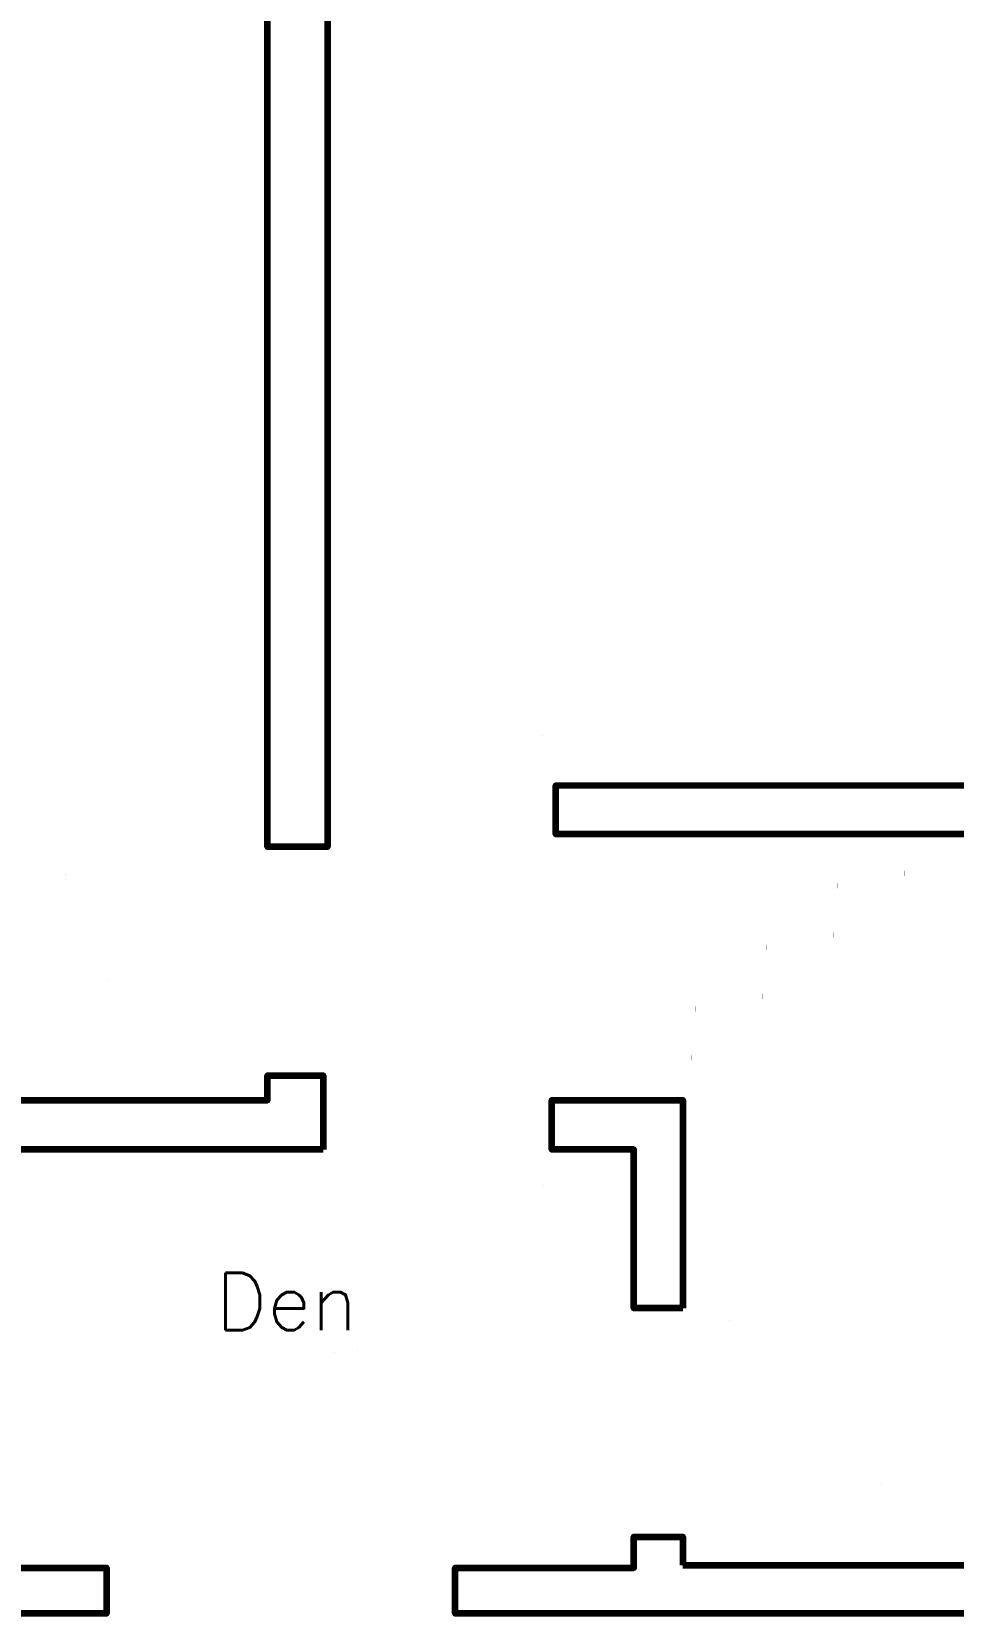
# Model space of a CAD drawing. Header units: feet. Extents: x -30.1 to 6.2, y -4.7 to 31.8.
# Drawn here: x -14.99 to -4.41, y -4.66 to 13.55 of the extents above; entities that cross this region are included whole.
import ezdxf
from ezdxf.enums import TextEntityAlignment as Align

# ---------------------------------------------------------------- set-up
doc = ezdxf.new("R2010")
doc.units = ezdxf.units.FT
doc.header["$LTSCALE"] = 32.808399
doc.header["$MEASUREMENT"] = 0
doc.layers.get('0').update_dxf_attribs({"linetype": 'CONTINUOUS', "lineweight": 100})
for name, color, linetype, lineweight in [('doors', 1, 'CONTINUOUS', 100), ('structure', 121, 'CONTINUOUS', 100), ('texts', 5, 'CONTINUOUS', 100), ('walls', 8, 'CONTINUOUS', 100), ('windows', 3, 'CONTINUOUS', 100)]:
    doc.layers.add(name, color=color, linetype=linetype, lineweight=lineweight)
doc.styles.get("Standard").update_dxf_attribs({"font": 'txt', "width": 0.75, "bigfont": 'bigfont.shx'})

# ---------------------------------------------------------------- blocks, each defined once
blk = doc.blocks.new('F-0-0')
at = {"color": 0, "const_width": 0.01}
for points in [[(-7354, 1573), (-7354, 1573)], [(-7354, 1573), (-7283, 1573)], [(-7354, 1311), (-7354, 1573)], [(-7354, 1573), (-7354, 1573)], [(-7354, 1573), (-7354, 1573)], [(-7354, 1573), (-7354, 1573)], [(-7354, 1573), (-7354, 1573)], [(-7354, 1573), (-7354, 1573)], [(-7354, 1573), (-7354, 1573)], [(-7354, 1573), (-7354, 1573)], [(-7354, 1573), (-7354, 1573)], [(-7354, 1573), (-7354, 1573)], [(-7354, 1573), (-7354, 1573)], [(-7354, 1573), (-7354, 1573)], [(-7354, 1573), (-7354, 1573)], [(-7354, 1573), (-7354, 1573)], [(-7354, 1573), (-7354, 1573)], [(-7283, 1573), (-7212, 1573)], [(-7212, 1573), (-7140, 1573)], [(-7140, 1573), (-7069, 1573)], [(-7069, 1573), (-6997, 1573)], [(-6997, 1573), (-6926, 1573)], [(-6926, 1573), (-6855, 1573)], [(-6855, 1573), (-6783, 1573)], [(-6783, 1573), (-6712, 1573)], [(-6712, 1573), (-6640, 1573)], [(-6640, 1573), (-6569, 1573)], [(-6569, 1573), (-6497, 1573)], [(-6540, 1573), (-6540, 1573)], [(-6540, 1573), (-6468, 1573)], [(-6540, 1311), (-6540, 1573)], [(-6540, 1573), (-6540, 1573)], [(-6540, 1573), (-6540, 1573)], [(-6540, 1573), (-6540, 1573)], [(-6540, 1573), (-6540, 1573)], [(-6540, 1573), (-6540, 1573)], [(-6540, 1573), (-6540, 1573)], [(-6540, 1573), (-6540, 1573)], [(-6540, 1573), (-6540, 1573)], [(-6540, 1573), (-6540, 1573)], [(-6540, 1573), (-6540, 1573)], [(-6540, 1573), (-6540, 1573)], [(-6540, 1573), (-6540, 1573)], [(-6540, 1573), (-6540, 1573)], [(-6540, 1573), (-6540, 1573)], [(-6497, 1573), (-6497, 1311)], [(-6468, 1573), (-6397, 1573)], [(-6397, 1573), (-6325, 1573)], [(-6325, 1573), (-6254, 1573)], [(-6254, 1573), (-6183, 1573)], [(-6183, 1573), (-6111, 1573)], [(-6111, 1573), (-6040, 1573)], [(-6040, 1573), (-5968, 1573)], [(-5968, 1573), (-5897, 1573)], [(-5897, 1573), (-5825, 1573)], [(-5825, 1573), (-5754, 1573)], [(-5754, 1573), (-5683, 1573)], [(-5725, 1573), (-5725, 1573)], [(-5725, 1573), (-5653, 1573)], [(-5725, 1311), (-5725, 1573)], [(-5725, 1573), (-5725, 1573)], [(-5725, 1573), (-5725, 1573)], [(-5725, 1573), (-5725, 1573)], [(-5725, 1573), (-5725, 1573)], [(-5725, 1573), (-5725, 1573)], [(-5725, 1573), (-5725, 1573)], [(-5725, 1573), (-5725, 1573)], [(-5725, 1573), (-5725, 1573)], [(-5725, 1573), (-5725, 1573)], [(-5725, 1573), (-5725, 1573)], [(-5725, 1573), (-5725, 1573)], [(-5725, 1573), (-5725, 1573)], [(-5725, 1573), (-5725, 1573)], [(-5725, 1573), (-5725, 1573)], [(-5683, 1573), (-5683, 1311)], [(-5653, 1573), (-5582, 1573)], [(-5582, 1573), (-5511, 1573)], [(-5511, 1573), (-5439, 1573)], [(-5439, 1573), (-5368, 1573)], [(-5368, 1573), (-5296, 1573)], [(-5296, 1573), (-5225, 1573)], [(-5225, 1573), (-5153, 1573)], [(-5153, 1573), (-5082, 1573)], [(-5082, 1573), (-5011, 1573)], [(-5011, 1573), (-4939, 1573)], [(-4939, 1573), (-4868, 1573)], [(-4910, 1573), (-4910, 1573)], [(-4910, 1573), (-4839, 1573)], [(-4910, 1311), (-4910, 1573)], [(-4910, 1573), (-4910, 1573)], [(-4910, 1573), (-4910, 1573)], [(-4910, 1573), (-4910, 1573)], [(-4910, 1573), (-4910, 1573)], [(-4910, 1573), (-4910, 1573)], [(-4910, 1573), (-4910, 1573)], [(-4910, 1573), (-4910, 1573)], [(-4910, 1573), (-4910, 1573)], [(-4910, 1573), (-4910, 1573)], [(-4910, 1573), (-4910, 1573)], [(-4910, 1573), (-4910, 1573)], [(-4910, 1573), (-4910, 1573)], [(-4910, 1573), (-4910, 1573)], [(-4910, 1573), (-4910, 1573)], [(-4868, 1573), (-4868, 1311)], [(-4839, 1573), (-4767, 1573)], [(-4767, 1573), (-4696, 1573)], [(-4696, 1573), (-4624, 1573)], [(-4624, 1573), (-4553, 1573)], [(-4553, 1573), (-4481, 1573)], [(-4481, 1573), (-4410, 1573)], [(-4410, 1573), (-4339, 1573)], [(-4339, 1573), (-4267, 1573)], [(-4267, 1573), (-4196, 1573)], [(-4196, 1573), (-4124, 1573)], [(-4124, 1573), (-4053, 1573)], [(-4095, 1573), (-4095, 1573)], [(-4095, 1573), (-4024, 1573)], [(-4095, 1311), (-4095, 1573)], [(-4095, 1573), (-4095, 1573)], [(-4095, 1573), (-4095, 1573)], [(-4095, 1573), (-4095, 1573)], [(-4095, 1573), (-4095, 1573)], [(-4095, 1573), (-4095, 1573)], [(-4095, 1573), (-4095, 1573)], [(-4095, 1573), (-4095, 1573)], [(-4095, 1573), (-4095, 1573)], [(-4095, 1573), (-4095, 1573)], [(-4095, 1573), (-4095, 1573)], [(-4095, 1573), (-4095, 1573)], [(-4095, 1573), (-4095, 1573)], [(-4095, 1573), (-4095, 1573)], [(-4095, 1573), (-4095, 1573)], [(-4053, 1573), (-4053, 1311)], [(-4024, 1573), (-3952, 1573)], [(-3952, 1573), (-3881, 1573)], [(-3881, 1573), (-3809, 1573)], [(-3809, 1573), (-3738, 1573)], [(-3738, 1573), (-3667, 1573)], [(-3667, 1573), (-3595, 1573)], [(-3595, 1573), (-3524, 1573)], [(-3524, 1573), (-3452, 1573)], [(-3452, 1573), (-3381, 1573)], [(-3381, 1573), (-3310, 1573)], [(-3310, 1573), (-3238, 1573)], [(-3280, 1573), (-3280, 1573)], [(-3280, 1573), (-3209, 1573)], [(-3280, 1311), (-3280, 1573)], [(-3280, 1573), (-3280, 1573)], [(-3280, 1573), (-3280, 1573)], [(-3280, 1573), (-3280, 1573)], [(-3280, 1573), (-3280, 1573)], [(-3280, 1573), (-3280, 1573)], [(-3280, 1573), (-3280, 1573)], [(-3280, 1573), (-3280, 1573)], [(-3280, 1573), (-3280, 1573)], [(-3280, 1573), (-3280, 1573)], [(-3280, 1573), (-3280, 1573)], [(-3280, 1573), (-3280, 1573)], [(-3280, 1573), (-3280, 1573)], [(-3280, 1573), (-3280, 1573)], [(-3280, 1573), (-3280, 1573)], [(-3238, 1573), (-3238, 1311)], [(-3209, 1573), (-3138, 1573)], [(-3138, 1573), (-3066, 1573)], [(-3066, 1573), (-2995, 1573)], [(-2995, 1573), (-2923, 1573)], [(-2923, 1573), (-2852, 1573)], [(-2852, 1573), (-2780, 1573)], [(-2780, 1573), (-2709, 1573)], [(-7354, 1049), (-7354, 1311)], [(-6540, 1049), (-6540, 1311)], [(-6497, 1311), (-6497, 1049)], [(-5725, 1049), (-5725, 1311)], [(-5683, 1311), (-5683, 1049)], [(-4910, 1049), (-4910, 1311)], [(-4868, 1311), (-4868, 1049)], [(-4095, 1049), (-4095, 1311)], [(-4053, 1311), (-4053, 1049)], [(-3280, 1049), (-3280, 1311)], [(-3238, 1311), (-3238, 1049)], [(-7354, 786), (-7354, 1049)], [(-6540, 786), (-6540, 1049)], [(-6497, 1049), (-6497, 786)], [(-5725, 786), (-5725, 1049)], [(-5683, 1049), (-5683, 786)], [(-4910, 786), (-4910, 1049)], [(-4868, 1049), (-4868, 786)], [(-4095, 786), (-4095, 1049)], [(-4053, 1049), (-4053, 786)], [(-3280, 786), (-3280, 1049)], [(-3238, 1049), (-3238, 786)], [(-7354, 524), (-7354, 786)], [(-6540, 524), (-6540, 786)], [(-6497, 786), (-6497, 524)], [(-5725, 524), (-5725, 786)], [(-5683, 786), (-5683, 524)], [(-4910, 524), (-4910, 786)], [(-4868, 786), (-4868, 524)], [(-4095, 524), (-4095, 786)], [(-4053, 786), (-4053, 524)], [(-3280, 524), (-3280, 786)], [(-3238, 786), (-3238, 524)], [(-7354, 262), (-7354, 524)], [(-6540, 262), (-6540, 524)], [(-6497, 524), (-6497, 262)], [(-5725, 262), (-5725, 524)], [(-5683, 524), (-5683, 262)], [(-4910, 262), (-4910, 524)], [(-4868, 524), (-4868, 262)], [(-4095, 262), (-4095, 524)], [(-4053, 524), (-4053, 262)], [(-3280, 262), (-3280, 524)], [(-3238, 524), (-3238, 262)], [(-7354, 0), (-7354, 262)], [(-6540, 0), (-6540, 262)], [(-6497, 262), (-6497, 0)], [(-5725, 0), (-5725, 262)], [(-5683, 262), (-5683, 0)], [(-4910, 0), (-4910, 262)], [(-4868, 262), (-4868, 0)], [(-4095, 0), (-4095, 262)], [(-4053, 262), (-4053, 0)], [(-3280, 0), (-3280, 262)], [(-3238, 262), (-3238, 0)], [(-7354, -262), (-7354, 0)], [(-6540, -262), (-6540, 0)], [(-6497, 0), (-6497, -262)], [(-5725, -262), (-5725, 0)], [(-5683, 0), (-5683, -262)], [(-4910, -262), (-4910, 0)], [(-4868, 0), (-4868, -262)], [(-4095, -262), (-4095, 0)], [(-4053, 0), (-4053, -262)], [(-3280, -262), (-3280, 0)], [(-3238, 0), (-3238, -262)], [(-7354, -524), (-7354, -262)], [(-6540, -524), (-6540, -262)], [(-6497, -262), (-6497, -524)], [(-5725, -524), (-5725, -262)], [(-5683, -262), (-5683, -524)], [(-4910, -524), (-4910, -262)], [(-4868, -262), (-4868, -524)], [(-4095, -524), (-4095, -262)], [(-4053, -262), (-4053, -524)], [(-3280, -524), (-3280, -262)], [(-3238, -262), (-3238, -524)], [(-7354, -786), (-7354, -524)], [(-6540, -786), (-6540, -524)], [(-6497, -524), (-6497, -786)], [(-5725, -786), (-5725, -524)], [(-5683, -524), (-5683, -786)], [(-4910, -786), (-4910, -524)], [(-4868, -524), (-4868, -786)], [(-4095, -786), (-4095, -524)], [(-4053, -524), (-4053, -786)], [(-3280, -786), (-3280, -524)], [(-3238, -524), (-3238, -786)], [(-7354, -1049), (-7354, -786)], [(-6540, -1049), (-6540, -786)], [(-6497, -786), (-6497, -1049)], [(-5725, -1049), (-5725, -786)], [(-5683, -786), (-5683, -1049)], [(-4910, -1049), (-4910, -786)], [(-4868, -786), (-4868, -1049)], [(-4095, -1049), (-4095, -786)], [(-4053, -786), (-4053, -1049)], [(-3280, -1049), (-3280, -786)], [(-3238, -786), (-3238, -1049)], [(-7354, -1311), (-7354, -1049)], [(-6540, -1311), (-6540, -1049)], [(-6497, -1049), (-6497, -1311)], [(-5725, -1311), (-5725, -1049)], [(-5683, -1049), (-5683, -1311)], [(-4910, -1311), (-4910, -1049)], [(-4868, -1049), (-4868, -1311)], [(-4095, -1311), (-4095, -1049)], [(-4053, -1049), (-4053, -1311)], [(-3280, -1311), (-3280, -1049)], [(-3238, -1049), (-3238, -1311)], [(-7354, -1573), (-7354, -1311)], [(-6540, -1573), (-6540, -1311)], [(-6497, -1311), (-6497, -1573)], [(-5725, -1573), (-5725, -1311)], [(-5683, -1311), (-5683, -1573)], [(-4910, -1573), (-4910, -1311)], [(-4868, -1311), (-4868, -1573)], [(-4095, -1573), (-4095, -1311)], [(-4053, -1311), (-4053, -1573)], [(-3280, -1573), (-3280, -1311)], [(-3238, -1311), (-3238, -1573)], [(-7283, -1573), (-7354, -1573)], [(-7212, -1573), (-7283, -1573)], [(-7140, -1573), (-7212, -1573)], [(-7069, -1573), (-7140, -1573)], [(-6997, -1573), (-7069, -1573)], [(-6926, -1573), (-6997, -1573)], [(-6855, -1573), (-6926, -1573)], [(-6783, -1573), (-6855, -1573)], [(-6712, -1573), (-6783, -1573)], [(-6640, -1573), (-6712, -1573)], [(-6569, -1573), (-6640, -1573)], [(-6497, -1573), (-6569, -1573)], [(-6468, -1573), (-6540, -1573)], [(-6397, -1573), (-6468, -1573)], [(-6325, -1573), (-6397, -1573)], [(-6254, -1573), (-6325, -1573)], [(-6183, -1573), (-6254, -1573)], [(-6111, -1573), (-6183, -1573)], [(-6040, -1573), (-6111, -1573)], [(-5968, -1573), (-6040, -1573)], [(-5897, -1573), (-5968, -1573)], [(-5825, -1573), (-5897, -1573)], [(-5754, -1573), (-5825, -1573)], [(-5683, -1573), (-5754, -1573)], [(-5653, -1573), (-5725, -1573)], [(-5582, -1573), (-5653, -1573)], [(-5511, -1573), (-5582, -1573)], [(-5439, -1573), (-5511, -1573)], [(-5368, -1573), (-5439, -1573)], [(-5296, -1573), (-5368, -1573)], [(-5225, -1573), (-5296, -1573)], [(-5153, -1573), (-5225, -1573)], [(-5082, -1573), (-5153, -1573)], [(-5011, -1573), (-5082, -1573)], [(-4939, -1573), (-5011, -1573)], [(-4868, -1573), (-4939, -1573)], [(-4839, -1573), (-4910, -1573)], [(-4767, -1573), (-4839, -1573)], [(-4696, -1573), (-4767, -1573)], [(-4624, -1573), (-4696, -1573)], [(-4553, -1573), (-4624, -1573)], [(-4481, -1573), (-4553, -1573)], [(-4410, -1573), (-4481, -1573)], [(-4339, -1573), (-4410, -1573)], [(-4267, -1573), (-4339, -1573)], [(-4196, -1573), (-4267, -1573)], [(-4124, -1573), (-4196, -1573)], [(-4053, -1573), (-4124, -1573)], [(-4024, -1573), (-4095, -1573)], [(-3952, -1573), (-4024, -1573)], [(-3881, -1573), (-3952, -1573)], [(-3809, -1573), (-3881, -1573)], [(-3738, -1573), (-3809, -1573)], [(-3667, -1573), (-3738, -1573)], [(-3595, -1573), (-3667, -1573)], [(-3524, -1573), (-3595, -1573)], [(-3452, -1573), (-3524, -1573)], [(-3381, -1573), (-3452, -1573)], [(-3310, -1573), (-3381, -1573)], [(-3238, -1573), (-3310, -1573)], [(-3209, -1573), (-3280, -1573)], [(-3138, -1573), (-3209, -1573)], [(-3066, -1573), (-3138, -1573)], [(-2995, -1573), (-3066, -1573)], [(-2923, -1573), (-2995, -1573)], [(-2852, -1573), (-2923, -1573)], [(-2780, -1573), (-2852, -1573)], [(-2709, -1573), (-2780, -1573)]]:
    blk.add_lwpolyline(points, dxfattribs=at)
blk = doc.blocks.new('F-0-1')
at = {"color": 0}
for points, const_width in [([(-6417, 164), (-6417, 164)], 0.03), ([(-6417, 164), (-6389, 164)], 0.03), ([(-6417, 137), (-6417, 164)], 0.03), ([(-6417, 164), (-6417, 164)], 0.03), ([(-6417, 164), (-6417, 164)], 0.03), ([(-6417, 109), (-6417, 137)], 0.03), ([(-6417, 82), (-6417, 109)], 0.03), ([(-6417, 55), (-6417, 82)], 0.03), ([(-6417, 27), (-6417, 55)], 0.03), ([(-6417, 0), (-6417, 27)], 0.03), ([(-6417, -27), (-6417, 0)], 0.03), ([(-6389, 164), (-6362, 164)], 0.03), ([(-6362, 164), (-6335, 164)], 0.03), ([(-6335, 164), (-6307, 164)], 0.03), ([(-6307, 164), (-6280, 164)], 0.03), ([(-6280, 164), (-6253, 164)], 0.03), ([(-6253, 164), (-6225, 164)], 0.03), ([(-6225, 164), (-6198, 164)], 0.03), ([(-6198, 164), (-6171, 164)], 0.03), ([(-6171, 164), (-6143, 164)], 0.03), ([(-6160, 98), (-6160, 98)], 0.01), ([(-6160, 98), (-5133, 98)], 0.01), ([(-6160, 82), (-6160, 98)], 0.01), ([(-6160, 98), (-6160, 98)], 0.01), ([(-6160, 98), (-6160, 98)], 0.01), ([(-6160, 66), (-6160, 82)], 0.01), ([(-6160, 49), (-6160, 66)], 0.01), ([(-6160, 33), (-6160, 49)], 0.01), ([(-6160, 16), (-6160, 33)], 0.01), ([(-6160, 0), (-6160, 16)], 0.01), ([(-6160, -16), (-6160, 0)], 0.01), ([(-6143, 164), (-6116, 164)], 0.03), ([(-6116, 164), (-6089, 164)], 0.03), ([(-6089, 164), (-6089, 137)], 0.03), ([(-6089, 137), (-6089, 109)], 0.03), ([(-6089, 109), (-6089, 82)], 0.03), ([(-6089, 82), (-6089, 55)], 0.03), ([(-6089, 55), (-6089, 27)], 0.03), ([(-6089, 27), (-6089, 0)], 0.03), ([(-6089, 0), (-6089, -27)], 0.03), ([(-5133, 98), (-4107, 98)], 0.01), ([(-4107, 98), (-3080, 98)], 0.01), ([(-3503, 164), (-3503, 164)], 0.03), ([(-3503, 164), (-3476, 164)], 0.03), ([(-3503, 137), (-3503, 164)], 0.03), ([(-3503, 164), (-3503, 164)], 0.03), ([(-3503, 164), (-3503, 164)], 0.03), ([(-3503, 109), (-3503, 137)], 0.03), ([(-3503, 82), (-3503, 109)], 0.03), ([(-3503, 55), (-3503, 82)], 0.03), ([(-3503, 27), (-3503, 55)], 0.03), ([(-3503, 0), (-3503, 27)], 0.03), ([(-3503, -27), (-3503, 0)], 0.03), ([(-3476, 164), (-3448, 164)], 0.03), ([(-3448, 164), (-3421, 164)], 0.03), ([(-6417, -55), (-6417, -27)], 0.03), ([(-6417, -82), (-6417, -55)], 0.03), ([(-6417, -109), (-6417, -82)], 0.03), ([(-6417, -137), (-6417, -109)], 0.03), ([(-6417, -164), (-6417, -137)], 0.03), ([(-6389, -164), (-6417, -164)], 0.03), ([(-6362, -164), (-6389, -164)], 0.03), ([(-6335, -164), (-6362, -164)], 0.03), ([(-6307, -164), (-6335, -164)], 0.03), ([(-6280, -164), (-6307, -164)], 0.03), ([(-6253, -164), (-6280, -164)], 0.03), ([(-6225, -164), (-6253, -164)], 0.03), ([(-6198, -164), (-6225, -164)], 0.03), ([(-6171, -164), (-6198, -164)], 0.03), ([(-6143, -164), (-6171, -164)], 0.03), ([(-6160, -33), (-6160, -16)], 0.01), ([(-6160, -49), (-6160, -33)], 0.01), ([(-6160, -66), (-6160, -49)], 0.01), ([(-6160, -82), (-6160, -66)], 0.01), ([(-6160, -98), (-6160, -82)], 0.01), ([(-5133, -98), (-6160, -98)], 0.01), ([(-6116, -164), (-6143, -164)], 0.03), ([(-6089, -164), (-6116, -164)], 0.03), ([(-6089, -27), (-6089, -55)], 0.03), ([(-6089, -55), (-6089, -82)], 0.03), ([(-6089, -82), (-6089, -109)], 0.03), ([(-6089, -109), (-6089, -137)], 0.03), ([(-6089, -137), (-6089, -164)], 0.03), ([(-4107, -98), (-5133, -98)], 0.01), ([(-3080, -98), (-4107, -98)], 0.01), ([(-3503, -55), (-3503, -27)], 0.03), ([(-3503, -82), (-3503, -55)], 0.03), ([(-3503, -109), (-3503, -82)], 0.03), ([(-3503, -137), (-3503, -109)], 0.03), ([(-3503, -164), (-3503, -137)], 0.03), ([(-3476, -164), (-3503, -164)], 0.03), ([(-3448, -164), (-3476, -164)], 0.03), ([(-3421, -164), (-3448, -164)], 0.03)]:
    blk.add_lwpolyline(points, dxfattribs=dict(at, const_width=const_width))
blk = doc.blocks.new('W-1-1')
at = {"color": 0, "const_width": 0.01}
for points in [[(-1312, 0), (-1312, 0)], [(-1312, 0), (-1288, -356)], [(1312, -219), (1312, 0)], [(-1288, -356), (-1219, -698)], [(1312, -437), (1312, -219)], [(1312, -656), (1312, -437)], [(-1219, -698), (-1106, -1022)], [(1312, -875), (1312, -656)], [(1312, -1094), (1312, -875)], [(-1106, -1022), (-954, -1325)], [(1312, -1312), (1312, -1094)], [(-954, -1325), (-766, -1604)], [(1312, -1531), (1312, -1312)], [(-766, -1604), (-544, -1856)], [(1312, -1750), (1312, -1531)], [(1312, -1969), (1312, -1750)], [(-544, -1856), (-292, -2078)], [(1312, -2187), (1312, -1969)], [(-292, -2078), (-13, -2266)], [(-13, -2266), (290, -2418)], [(1312, -2406), (1312, -2187)], [(290, -2418), (614, -2531)], [(614, -2531), (956, -2601)], [(1312, -2625), (1312, -2406)], [(956, -2601), (1312, -2625)]]:
    blk.add_lwpolyline(points, dxfattribs=at)
blk = doc.blocks.new('W-2-0')
at = {"color": 0, "const_width": 0.01}
for points in [[(-1312, -219), (-1312, 0)], [(1312, 0), (1288, -356)], [(1312, 0), (1312, 0)], [(-1312, -437), (-1312, -219)], [(1288, -356), (1219, -698)], [(-1312, -656), (-1312, -437)], [(-1312, -875), (-1312, -656)], [(1219, -698), (1106, -1022)], [(-1312, -1094), (-1312, -875)], [(1106, -1022), (954, -1325)], [(-1312, -1312), (-1312, -1094)], [(-1312, -1531), (-1312, -1312)], [(954, -1325), (766, -1604)], [(-1312, -1750), (-1312, -1531)], [(766, -1604), (544, -1856)], [(-1312, -1969), (-1312, -1750)], [(-1312, -2187), (-1312, -1969)], [(544, -1856), (292, -2078)], [(292, -2078), (13, -2266)], [(-1312, -2406), (-1312, -2187)], [(13, -2266), (-290, -2418)], [(-1312, -2625), (-1312, -2406)], [(-614, -2531), (-956, -2601)], [(-290, -2418), (-614, -2531)], [(-956, -2601), (-1312, -2625)]]:
    blk.add_lwpolyline(points, dxfattribs=at)
blk = doc.blocks.new('W-2-1')
at = {"color": 0, "const_width": 0.01}
for points in [[(614, 2531), (956, 2601)], [(956, 2601), (1312, 2625)], [(1312, 2625), (1312, 2406)], [(-13, 2266), (290, 2418)], [(290, 2418), (614, 2531)], [(1312, 2406), (1312, 2187)], [(-292, 2078), (-13, 2266)], [(1312, 2187), (1312, 1969)], [(-544, 1856), (-292, 2078)], [(-766, 1604), (-544, 1856)], [(1312, 1969), (1312, 1750)], [(1312, 1750), (1312, 1531)], [(-954, 1325), (-766, 1604)], [(1312, 1531), (1312, 1312)], [(-1106, 1022), (-954, 1325)], [(1312, 1312), (1312, 1094)], [(1312, 1094), (1312, 875)], [(-1219, 698), (-1106, 1022)], [(1312, 875), (1312, 656)], [(-1288, 356), (-1219, 698)], [(1312, 656), (1312, 437)], [(1312, 437), (1312, 219)], [(-1312, 0), (-1288, 356)], [(1312, 219), (1312, 0)], [(-1312, 0), (-1312, 0)]]:
    blk.add_lwpolyline(points, dxfattribs=at)
blk = doc.blocks.new('W-2-2')
at = {"color": 0}
for points, const_width in [([(-1667, 281), (-2000, 281)], 0.01), ([(-2000, 281), (-2000, 248)], 0.01), ([(-1667, 281), (-2000, 281)], 0.01), ([(-1978, 281), (-2000, 281)], 0.01), ([(-2000, 281), (-2000, 248)], 0.01), ([(-2000, 248), (-2000, 216)], 0.01), ([(-2000, 248), (-2000, 216)], 0.01), ([(-2000, 216), (-2000, 183)], 0.01), ([(-2000, 216), (-2000, 183)], 0.01), ([(-2000, 183), (-2000, 150)], 0.01), ([(-2000, 183), (-2000, 150)], 0.01), ([(-1956, 281), (-1978, 281)], 0.01), ([(-1934, 281), (-1956, 281)], 0.01), ([(-1913, 281), (-1934, 281)], 0.01), ([(-1891, 281), (-1913, 281)], 0.01), ([(-1869, 281), (-1891, 281)], 0.01), ([(-1847, 281), (-1869, 281)], 0.01), ([(-1825, 281), (-1847, 281)], 0.01), ([(-1803, 281), (-1825, 281)], 0.01), ([(-1781, 281), (-1803, 281)], 0.01), ([(-1759, 281), (-1781, 281)], 0.01), ([(-1738, 281), (-1759, 281)], 0.01), ([(-1738, 281), (-1738, 281)], 0.01), ([(-1333, 281), (-1667, 281)], 0.01), ([(-1333, 281), (-1667, 281)], 0.01), ([(-1000, 281), (-1333, 281)], 0.01), ([(-1000, 281), (-1333, 281)], 0.01), ([(-667, 281), (-1000, 281)], 0.01), ([(-667, 281), (-1000, 281)], 0.01), ([(-333, 281), (-667, 281)], 0.01), ([(-333, 281), (-667, 281)], 0.01), ([(0, 281), (-333, 281)], 0.01), ([(0, 281), (-333, 281)], 0.01), ([(333, 281), (0, 281)], 0.01), ([(333, 281), (0, 281)], 0.01), ([(667, 281), (333, 281)], 0.01), ([(667, 281), (333, 281)], 0.01), ([(1000, 281), (667, 281)], 0.01), ([(1000, 281), (667, 281)], 0.01), ([(1333, 281), (1000, 281)], 0.01), ([(1333, 281), (1000, 281)], 0.01), ([(1667, 281), (1333, 281)], 0.01), ([(1667, 281), (1333, 281)], 0.01), ([(2000, 281), (1667, 281)], 0.01), ([(2000, 281), (1667, 281)], 0.01), ([(1759, 281), (1738, 281)], 0.01), ([(1781, 281), (1759, 281)], 0.01), ([(1803, 281), (1781, 281)], 0.01), ([(1825, 281), (1803, 281)], 0.01), ([(1847, 281), (1825, 281)], 0.01), ([(1869, 281), (1847, 281)], 0.01), ([(1891, 281), (1869, 281)], 0.01), ([(1913, 281), (1891, 281)], 0.01), ([(1934, 281), (1913, 281)], 0.01), ([(1956, 281), (1934, 281)], 0.01), ([(1978, 281), (1956, 281)], 0.01), ([(2000, 281), (1978, 281)], 0.01), ([(2000, 248), (2000, 281)], 0.01), ([(2000, 281), (2000, 281)], 0.01), ([(2000, 248), (2000, 281)], 0.01), ([(2000, 216), (2000, 248)], 0.01), ([(2000, 216), (2000, 248)], 0.01), ([(2000, 183), (2000, 216)], 0.01), ([(2000, 183), (2000, 216)], 0.01), ([(2000, 150), (2000, 183)], 0.01), ([(2000, 150), (2000, 183)], 0.01), ([(-2000, 150), (-2000, 117)], 0.01), ([(-2000, 150), (-2000, 117)], 0.01), ([(-2000, 117), (-2000, 84)], 0.01), ([(-2000, 117), (-2000, 84)], 0.01), ([(-2000, 84), (-2000, 52)], 0.01), ([(-2000, 84), (-2000, 84)], 0.01), ([(-2000, 84), (-1667, 84)], 0.01), ([(-2000, 84), (-2000, 52)], 0.01), ([(-2000, 84), (-2000, 84)], 0.04), ([(-2000, 84), (-1978, 84)], 0.04), ([(-2000, 52), (-2000, 19)], 0.01), ([(-2000, 52), (-2000, 19)], 0.01), ([(-2000, 19), (-2000, -14)], 0.01), ([(-2000, 19), (-2000, -14)], 0.01), ([(-1978, 84), (-1956, 84)], 0.04), ([(-1956, 84), (-1934, 84)], 0.04), ([(-1934, 84), (-1913, 84)], 0.04), ([(-1913, 84), (-1891, 84)], 0.04), ([(-1891, 84), (-1869, 84)], 0.04), ([(-1869, 84), (-1847, 84)], 0.04), ([(-1847, 84), (-1825, 84)], 0.04), ([(-1825, 84), (-1803, 84)], 0.04), ([(-1803, 84), (-1781, 84)], 0.04), ([(-1781, 84), (-1759, 84)], 0.04), ([(-1759, 84), (-1738, 84)], 0.04), ([(-1667, 84), (-1333, 84)], 0.01), ([(-1333, 84), (-1000, 84)], 0.01), ([(-1000, 84), (-667, 84)], 0.01), ([(-667, 84), (-333, 84)], 0.01), ([(-333, 84), (0, 84)], 0.01), ([(0, 84), (333, 84)], 0.01), ([(333, 84), (667, 84)], 0.01), ([(667, 84), (1000, 84)], 0.01), ([(1000, 84), (1333, 84)], 0.01), ([(1333, 84), (1667, 84)], 0.01), ([(1667, 84), (2000, 84)], 0.01), ([(1738, 84), (1738, 84)], 0.04), ([(1738, 84), (1759, 84)], 0.04), ([(1759, 84), (1781, 84)], 0.04), ([(1781, 84), (1803, 84)], 0.04), ([(1803, 84), (1825, 84)], 0.04), ([(1825, 84), (1847, 84)], 0.04), ([(1847, 84), (1869, 84)], 0.04), ([(1869, 84), (1891, 84)], 0.04), ([(1891, 84), (1913, 84)], 0.04), ([(1913, 84), (1934, 84)], 0.04), ([(1934, 84), (1956, 84)], 0.04), ([(1956, 84), (1978, 84)], 0.04), ([(1978, 84), (2000, 84)], 0.04), ([(2000, 117), (2000, 150)], 0.01), ([(2000, 117), (2000, 150)], 0.01), ([(2000, 84), (2000, 117)], 0.01), ([(2000, 84), (2000, 117)], 0.01), ([(2000, 52), (2000, 84)], 0.01), ([(2000, 52), (2000, 84)], 0.01), ([(2000, 19), (2000, 52)], 0.01), ([(2000, 19), (2000, 52)], 0.01), ([(2000, -14), (2000, 19)], 0.01), ([(2000, -14), (2000, 19)], 0.01), ([(-2000, -14), (-2000, -47)], 0.01), ([(-2000, -14), (-2000, -47)], 0.01), ([(-2000, -47), (-2000, -80)], 0.01), ([(-2000, -47), (-2000, -80)], 0.01), ([(-2000, -80), (-2000, -112)], 0.01), ([(-2000, -80), (-2000, -112)], 0.01), ([(-2000, -112), (-2000, -112)], 0.01), ([(-2000, -112), (-1667, -112)], 0.01), ([(-2000, -112), (-2000, -112)], 0.01), ([(-2000, -112), (-2000, -112)], 0.01), ([(-2000, -112), (-2000, -112)], 0.01), ([(-2000, -112), (-2000, -112)], 0.01), ([(-2000, -112), (-2000, -112)], 0.01), ([(-2000, -112), (-2000, -112)], 0.01), ([(-2000, -112), (-2000, -112)], 0.01), ([(-2000, -112), (-2000, -112)], 0.01), ([(-2000, -112), (-2000, -112)], 0.01), ([(-2000, -112), (-2000, -112)], 0.01), ([(-2000, -112), (-2000, -112)], 0.01), ([(-2000, -112), (-2000, -112)], 0.01), ([(-2000, -112), (-2000, -112)], 0.01), ([(-2000, -112), (-2000, -112)], 0.01), ([(-2000, -112), (-2000, -112)], 0.01), ([(-2000, -112), (-1667, -112)], 0.01), ([(-2000, -112), (-1978, -112)], 0.01), ([(-1978, -112), (-1956, -112)], 0.01), ([(-1956, -112), (-1934, -112)], 0.01), ([(-1934, -112), (-1913, -112)], 0.01), ([(-1913, -112), (-1891, -112)], 0.01), ([(-1891, -112), (-1869, -112)], 0.01), ([(-1869, -112), (-1847, -112)], 0.01), ([(-1847, -112), (-1825, -112)], 0.01), ([(-1825, -112), (-1803, -112)], 0.01), ([(-1803, -112), (-1781, -112)], 0.01), ([(-1781, -112), (-1759, -112)], 0.01), ([(-1759, -112), (-1738, -112)], 0.01), ([(-1667, -112), (-1333, -112)], 0.01), ([(-1667, -112), (-1333, -112)], 0.01), ([(-1333, -112), (-1000, -112)], 0.01), ([(-1333, -112), (-1000, -112)], 0.01), ([(-1000, -112), (-667, -112)], 0.01), ([(-1000, -112), (-667, -112)], 0.01), ([(-667, -112), (-333, -112)], 0.01), ([(-667, -112), (-333, -112)], 0.01), ([(-333, -112), (0, -112)], 0.01), ([(-333, -112), (0, -112)], 0.01), ([(0, -112), (333, -112)], 0.01), ([(0, -112), (333, -112)], 0.01), ([(333, -112), (667, -112)], 0.01), ([(333, -112), (667, -112)], 0.01), ([(667, -112), (1000, -112)], 0.01), ([(667, -112), (1000, -112)], 0.01), ([(1000, -112), (1333, -112)], 0.01), ([(1000, -112), (1333, -112)], 0.01), ([(1333, -112), (1667, -112)], 0.01), ([(1333, -112), (1667, -112)], 0.01), ([(1667, -112), (2000, -112)], 0.01), ([(1667, -112), (2000, -112)], 0.01), ([(1738, -112), (1738, -112)], 0.01), ([(1738, -112), (1759, -112)], 0.01), ([(1759, -112), (1781, -112)], 0.01), ([(1781, -112), (1803, -112)], 0.01), ([(1803, -112), (1825, -112)], 0.01), ([(1825, -112), (1847, -112)], 0.01), ([(1847, -112), (1869, -112)], 0.01), ([(1869, -112), (1891, -112)], 0.01), ([(1891, -112), (1913, -112)], 0.01), ([(1913, -112), (1934, -112)], 0.01), ([(1934, -112), (1956, -112)], 0.01), ([(1956, -112), (1978, -112)], 0.01), ([(1978, -112), (2000, -112)], 0.01), ([(2000, -47), (2000, -14)], 0.01), ([(2000, -47), (2000, -14)], 0.01), ([(2000, -80), (2000, -47)], 0.01), ([(2000, -80), (2000, -47)], 0.01), ([(2000, -112), (2000, -80)], 0.01), ([(2000, -112), (2000, -80)], 0.01)]:
    blk.add_lwpolyline(points, dxfattribs=dict(at, const_width=const_width))
blk = doc.blocks.new('F-2-0')
at = {"color": 0, "const_width": 0.01}
for points in [[(-140, 181), (-116, 198)], [(-116, 198), (-89, 211)], [(-89, 211), (-61, 221)], [(-61, 221), (-31, 227)], [(-31, 227), (0, 229)], [(0, 229), (31, 227)], [(31, 227), (61, 221)], [(61, 221), (89, 211)], [(89, 211), (116, 198)], [(116, 198), (140, 181)], [(-229, 0), (-227, 31)], [(-227, -31), (-229, 0)], [(-227, 31), (-221, 61)], [(-221, 61), (-211, 89)], [(-211, 89), (-198, 116)], [(-198, 116), (-181, 140)], [(-181, 140), (-162, 162)], [(-162, 162), (-140, 181)], [(140, 181), (162, 162)], [(162, 162), (181, 140)], [(181, 140), (198, 116)], [(198, 116), (211, 89)], [(211, 89), (221, 61)], [(221, 61), (227, 31)], [(227, 31), (229, 0)], [(229, 0), (227, -31)], [(-221, -61), (-227, -31)], [(-211, -89), (-221, -61)], [(-198, -116), (-211, -89)], [(-181, -140), (-198, -116)], [(-162, -162), (-181, -140)], [(-140, -181), (-162, -162)], [(-116, -198), (-140, -181)], [(140, -181), (116, -198)], [(162, -162), (140, -181)], [(181, -140), (162, -162)], [(198, -116), (181, -140)], [(211, -89), (198, -116)], [(221, -61), (211, -89)], [(227, -31), (221, -61)], [(-89, -211), (-116, -198)], [(-61, -221), (-89, -211)], [(-31, -227), (-61, -221)], [(0, -229), (-31, -227)], [(31, -227), (0, -229)], [(0, -229), (0, -229)], [(0, -229), (0, -229)], [(0, -229), (0, -229)], [(0, -229), (0, -229)], [(0, -229), (0, -229)], [(0, -229), (0, -229)], [(0, -229), (0, -229)], [(0, -229), (0, -229)], [(0, -229), (0, -229)], [(0, -229), (0, -229)], [(0, -229), (0, -229)], [(0, -229), (0, -229)], [(0, -229), (0, -229)], [(0, -229), (0, -229)], [(0, -229), (0, -229)], [(61, -221), (31, -227)], [(89, -211), (61, -221)], [(116, -198), (89, -211)]]:
    blk.add_lwpolyline(points, dxfattribs=at)
blk = doc.blocks.new('W-3-0')
at = {"color": 0, "const_width": 0.01}
for points in [[(-1312, -219), (-1312, 0)], [(1312, 0), (1288, -356)], [(1312, 0), (1312, 0)], [(-1312, -437), (-1312, -219)], [(1288, -356), (1219, -698)], [(-1312, -656), (-1312, -437)], [(-1312, -875), (-1312, -656)], [(1219, -698), (1106, -1022)], [(-1312, -1094), (-1312, -875)], [(1106, -1022), (954, -1325)], [(-1312, -1312), (-1312, -1094)], [(-1312, -1531), (-1312, -1312)], [(954, -1325), (766, -1604)], [(-1312, -1750), (-1312, -1531)], [(766, -1604), (544, -1856)], [(-1312, -1969), (-1312, -1750)], [(-1312, -2187), (-1312, -1969)], [(544, -1856), (292, -2078)], [(292, -2078), (13, -2266)], [(-1312, -2406), (-1312, -2187)], [(13, -2266), (-290, -2418)], [(-1312, -2625), (-1312, -2406)], [(-614, -2531), (-956, -2601)], [(-290, -2418), (-614, -2531)], [(-956, -2601), (-1312, -2625)]]:
    blk.add_lwpolyline(points, dxfattribs=at)

msp = doc.modelspace()

# ---------------------------------------------------------------- linework, layer by layer
at = {"layer": 'walls'}
for points in [[(6.175, 31.749), (6.175, 31.719), (6.171, 4.849), (6.171, -4.583), (0.131, -4.583), (0.131, -4.062), (5.65, -4.062), (5.65, 4.331), (-8.967, 4.331), (-8.967, 4.892), (5.62, 4.895), (5.623, 31.198), (-11.706, 31.201), (-11.706, 30.705), (-12.274, 30.705), (-12.274, 31.23), (-29.587, 31.23), (-29.587, -4.094), (-24.032, -4.094), (-24.032, -4.616), (-30.108, -4.616), (-30.105, 31.752)], [(-11.591, 4.888), (-11.591, 4.186), (-12.277, 4.186), (-12.274, 28.081), (-11.588, 28.081)], [(-11.64, 0.712), (-16.073, 0.712), (-16.073, -4.094), (-14.127, -4.094), (-14.127, -4.616), (-21.407, -4.616), (-21.407, -4.094), (-16.634, -4.094), (-16.634, 1.276), (-12.277, 1.276), (-12.277, 1.562), (-11.64, 1.562)], [(-7.51, -1.112), (-8.074, -1.112), (-8.074, 0.712), (-9.016, 0.712), (-9.016, 1.276), (-7.51, 1.276)], [(-7.51, -4.062), (-2.49, -4.062), (-2.49, -4.616), (-10.125, -4.616), (-10.125, -4.094), (-8.074, -4.094), (-8.074, -3.737), (-7.51, -3.737)]]:
    msp.add_lwpolyline(points, close=True, dxfattribs=at)

# ---------------------------------------------------------------- block references
at = {"layer": 'doors', "xscale": 0.001, "yscale": 0.001}
for name, p, rotation in [('W-1-1', (-10.281, 4.611), -179.9842743), ('W-3-0', (-11.998, 2.875), -90.0069028), ('W-2-0', (-10.329, 0.996), -0.00023497), ('W-2-1', (-7.793, -2.427), -89.9996094)]:
    msp.add_blockref(name, p, dxfattribs=dict(at, rotation=rotation))
at = {"layer": 'structure', "xscale": 0.001, "yscale": 0.001, "rotation": -0.00974028}
msp.add_blockref('F-0-0', (-1.682, 2.749), dxfattribs=at)
at = {"layer": 'structure', "xscale": 0.001, "yscale": 0.001}
for name, p in [('F-0-1', (-0.974, 1)), ('F-2-0', (-12.012, -3.869))]:
    msp.add_blockref(name, p, dxfattribs=at)
at = {"layer": 'windows', "xscale": 0.001, "yscale": 0.001, "rotation": -179.99953006}
msp.add_blockref('W-2-2', (-12.127, -4.379), dxfattribs=at)

# ---------------------------------------------------------------- texts
at = {"layer": 'texts'}
msp.add_text('Den', height=0.6562, dxfattribs=at).set_placement((-12.058, -1.035), align=Align.MIDDLE_CENTER)

doc.saveas('drawing.dxf')
